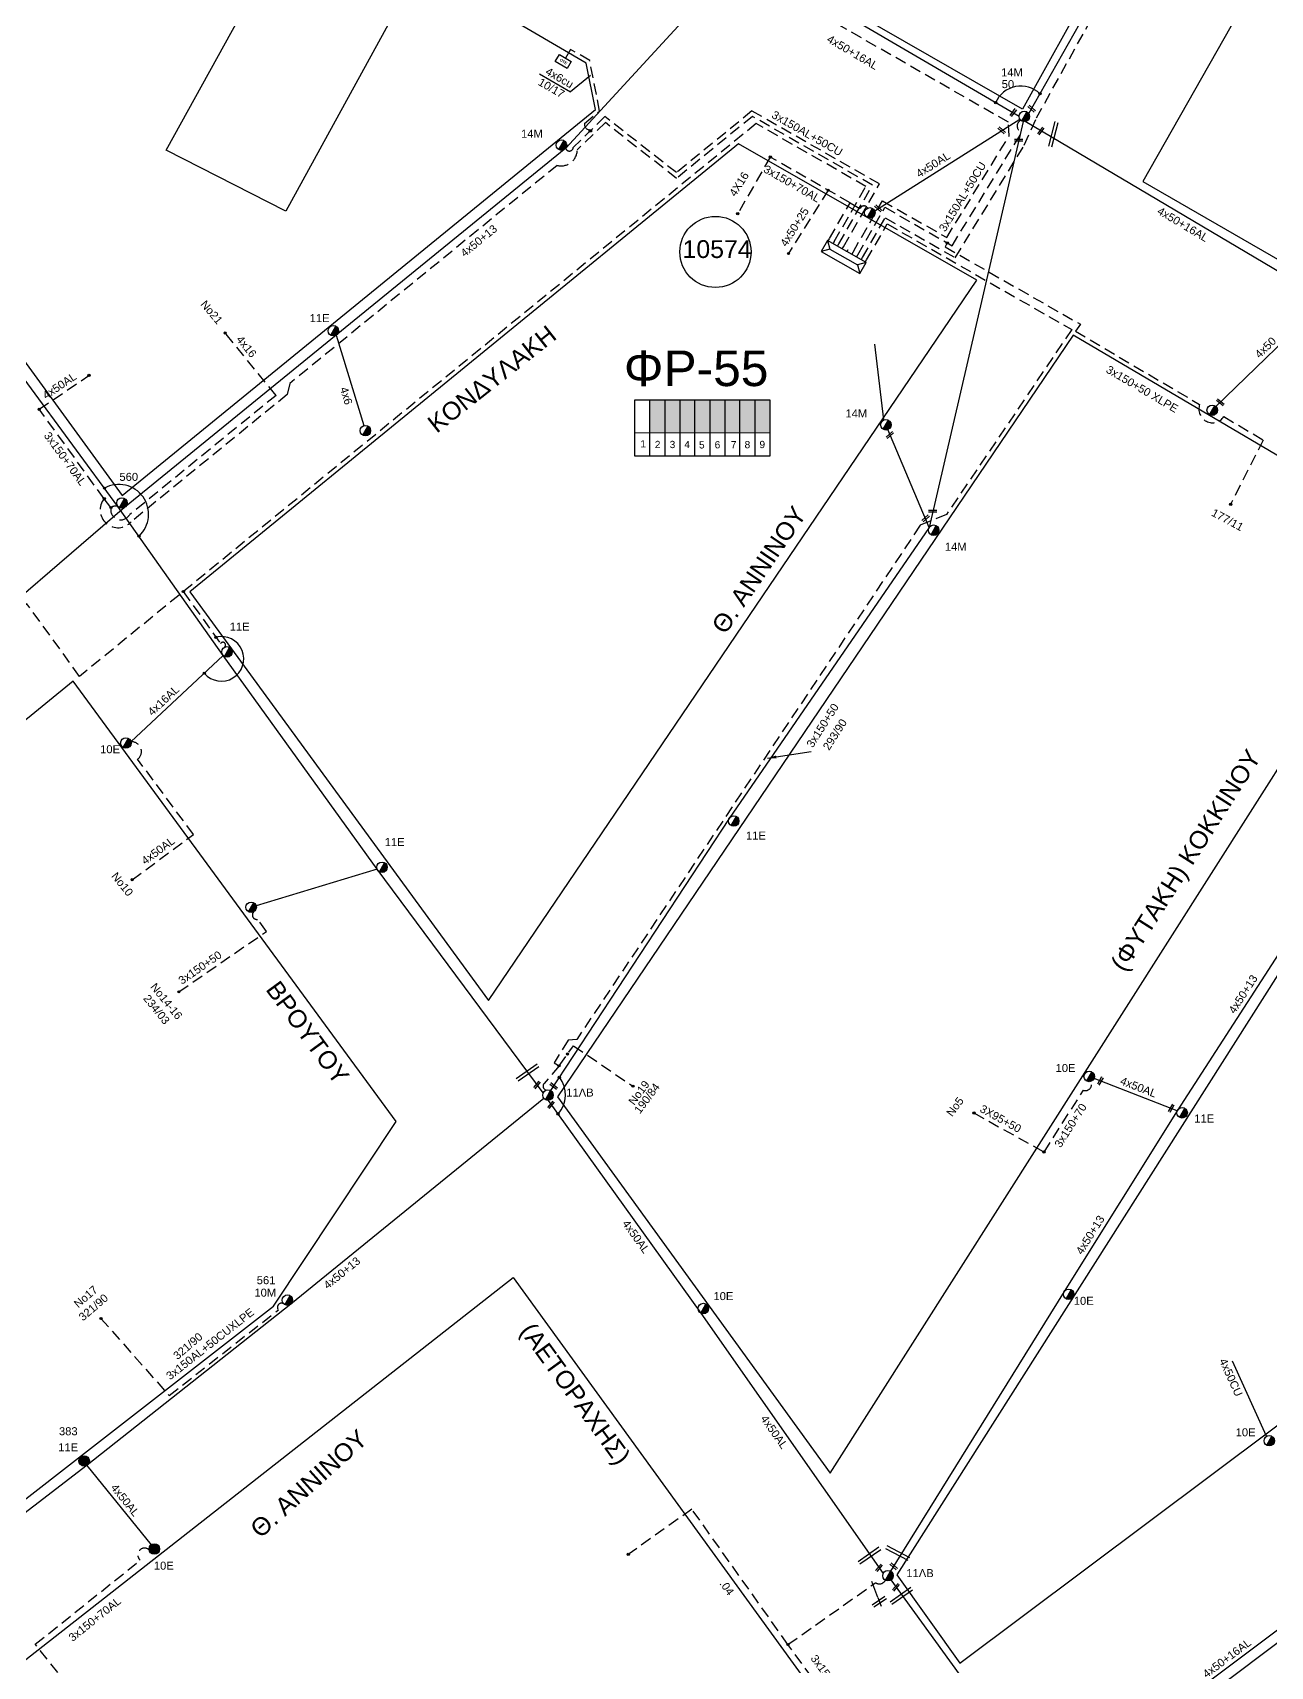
# Model space of a CAD drawing. Header units: millimetres. Extents: x 2910 to 3994, y 712 to 1224.
# Drawn here: x 3715.6 to 3854.8, y 859.8 to 1043.5 of the extents above; entities that cross this region are included whole.
import ezdxf
from ezdxf.enums import TextEntityAlignment as Align

# ---------------------------------------------------------------- set-up
doc = ezdxf.new("R2010")
doc.units = ezdxf.units.MM
doc.linetypes.add('DASHED', pattern=[19.05, 12.7, -6.35])
for name, color, linetype in [('.04', 7, 'Continuous'), ('3x150+50', 7, 'Continuous'), ('3x150+50 XLPE', 7, 'Continuous'), ('3x150+70', 7, 'Continuous'), ('3x150+70AL', 7, 'Continuous'), ('3x150AL+50CU', 7, 'Continuous'), ('3x150AL+50CUXLPE', 7, 'Continuous'), ('3x70+54.6+25 AL', 7, 'Continuous'), ('3X95+50', 7, 'Continuous'), ('4x16', 7, 'Continuous'), ('4x16AL', 7, 'Continuous'), ('4x16CU', 7, 'Continuous'), ('4x50', 7, 'Continuous'), ('4x50+13', 7, 'Continuous'), ('4x50+16AL', 7, 'Continuous'), ('4x50+25', 7, 'Continuous'), ('4x50AL', 7, 'Continuous'), ('4x50CU', 7, 'Continuous'), ('4x6', 7, 'Continuous'), ('Pillar OTE', 7, 'Continuous'), ('text διευθύνσεων', 7, 'Continuous'), ('TEXT ΚΑΛΩΔΙΩΝ', 7, 'Continuous'), ('Επιγραφές - Σχήματα', 7, 'Continuous'), ('Καλώδια ΧΤ   3x150AL+50CU', 7, 'Continuous'), ('Μηχανική τομή', 7, 'Continuous'), ('Στύλος Ξύλινος', 7, 'Continuous'), ('Στύλος Ξύλινος @ 1', 7, 'Continuous'), ('Στύλος ΦΜ', 7, 'Continuous'), ('Στύλος ΦΜ @ 1', 7, 'Continuous'), ('Συνδέσεις', 7, 'Continuous'), ('Τομή', 7, 'Continuous'), ('ΥΠΟΒΑΘΡΟ ΔΕΗ', 7, 'Continuous'), ('Υποσταθμός πόλεως', 7, 'Continuous'), ('Υπόβαθρο ΔΕΗ', 7, 'Continuous'), ('Υπόγεια καλώδια Παροχών ΧΤ   4x6', 7, 'Continuous')]:
    doc.layers.add(name, color=color, linetype=linetype)
doc.styles.get("Standard").update_dxf_attribs({"font": 'arial.ttf'})
doc.linetypes.add('SYN_LINE', pattern='A,0.5,-0.0001,["/\\/\\/\\/",Standard,S=0.1,R=0,X=0,Y=-0.05],-0.25', length=0.7501)
doc.dimstyles.new('ISO-25', dxfattribs={"dimtxt": 2.5, "dimasz": 2.5, "dimexe": 1.25, "dimexo": 0.625, "dimtad": 1, "dimtxsty": 'Standard', "dimcen": 2.5, "dimadec": 0, "dimazin": 0, "dimtfac": 1, "dimtmove": 0, "dimatfit": 3, "dimfxl": 1, "dimarcsym": 0})

# ---------------------------------------------------------------- blocks, each defined once
blk = doc.blocks.new('ΥΠΟΣΤΑΘΜΟΣ ΠΟΛΕΩΣ 9 ΑΝΑΧΩΡΗΣΕΩΝ')
at = {"layer": 'Υποσταθμός πόλεως', "ltscale": 40}
for p, q in [((-9.63, -2.82), (-9.63, -4)), ((-7.12, -2.82), (-7.12, -4)), ((-4.84, -2.82), (-4.84, -4)), ((-2.36, -2.82), (-2.36, -4)), ((0.09, -2.82), (0.09, -4)), ((2.55, -2.82), (2.55, -4)), ((5.02, -2.82), (5.02, -4)), ((7.48, -2.82), (7.48, -4)), ((9.61, -2.82), (9.61, -4))]:
    blk.add_line(p, q, dxfattribs=at)
blk.add_lwpolyline([(-10.02, 2.82), (10.02, 2.82), (10.02, -2.82), (-10.02, -2.82)], close=True, dxfattribs=at)
for points in [[(-7.21, 0), (-10.02, 2.82)], [(-10.02, -2.82), (-7.21, 0)], [(-7.21, 0), (7.21, 0)], [(7.21, 0), (10.02, 2.82)], [(10.02, -2.82), (7.21, 0)]]:
    blk.add_lwpolyline(points, dxfattribs=at)
at = {"layer": 'Υποσταθμός πόλεως', "linetype": 'SYN_LINE', "ltscale": 40, "flags": 1}
for tag, p in [('ΜΕΤΑΣΧΗΜΑΤΙΣΜΟΣ', (10.79, 1.71)), ('ΙΣΧΥΣ', (10.77, -1.08)), ('ΑΡΙΘΜΟΣ', (10.89, -3.8))]:
    blk.add_attdef(tag, p, '', height=1.8, dxfattribs=at)
blk = doc.blocks.new('ΥΠΑΡΧΩΝ ΤΣΙΜΕΝΤΕΝΙΟΣ ΣΤΥΛΟΣ')
at = {"layer": 'Στύλος ΦΜ'}
blk.add_hatch(color=7, dxfattribs=at).paths.add_polyline_path([(-1.29, -2.28, 0.574793), (2.62, 0, 0.268822), (1.3, 2.27)])
at = {"layer": 'Στύλος ΦΜ', "color": 7}
blk.add_line((-1.29, -2.28), (1.3, 2.27), dxfattribs=at)
blk.add_circle((0, 0), 2.62, dxfattribs=at)
at = {"layer": 'Στύλος ΦΜ', "flags": 4}
for tag, p in [('ΑΡΙΘΜΟΣ', (-4.68, 8.05)), ('ΤΥΠΟΣ', (-4.91, 3.03))]:
    blk.add_attdef(tag, p, '', height=4, dxfattribs=at)
blk = doc.blocks.new('ΥΠΑΡΧΩΝ ΞΥΛΙΝΟΣ ΣΤΥΛΟΣ')
at = {"layer": 'Στύλος Ξύλινος'}
h = blk.add_hatch(color=7, dxfattribs=at)
h.paths.add_polyline_path([(-2.62, 0, 0.270008), (-1.29, -2.28), (1.3, 2.27, 0.576266)])
h.paths.add_polyline_path([(-1.29, -2.28, 0.574793), (2.62, 0, 0.268822), (1.3, 2.27)])
at = {"layer": 'Στύλος Ξύλινος', "color": 7}
blk.add_line((-1.29, -2.28), (1.3, 2.27), dxfattribs=at)
blk.add_circle((0, 0), 2.62, dxfattribs=at)
at = {"layer": 'Στύλος Ξύλινος', "flags": 4}
for tag, p in [('ΑΡΙΘΜΟΣ', (-4.91, 8.6)), ('ΤΥΠΟΣ', (-4.85, 3.39))]:
    blk.add_attdef(tag, p, '', height=4, dxfattribs=at)
blk = doc.blocks.new('ΜΗΧΑΝΙΚΗ ΤΟΜΗ')
at = {"layer": 'Μηχανική τομή', "ltscale": 40}
for p, q in [((-1.9, 0.8), (5.7, 0.8)), ((-1.9, -0.8), (5.7, -0.8))]:
    blk.add_line(p, q, dxfattribs=at)
blk = doc.blocks.new('ΤΟΜΗ')
at = {"layer": 'Τομή', "ltscale": 40}
for p, q in [((-5.7, 0), (17.1, 0)), ((-5.7, -2.8), (17.1, -2.8))]:
    blk.add_line(p, q, dxfattribs=at)
blk = doc.blocks.new('_ΣΥΝΔΕΣΗ')
at = {"layer": 'Συνδέσεις', "linetype": 'SYN_LINE', "ltscale": 40}
blk.add_hatch(color=256, dxfattribs=at).paths.add_polyline_path([(0.5, -0.01, 1), (-0.5, -0.01, 1)])
at = {"layer": 'Συνδέσεις'}
blk.add_circle((0, -0.01), 0.5, dxfattribs=at)
blk = doc.blocks.new('τομή_')
at = {"layer": 'Επιγραφές - Σχήματα'}
for p, q in [((-1.29, -0.22), (0.13, 0.75)), ((-1.08, -0.46), (0.34, 0.51)), ((-0.66, 0.62), (-0.29, -0.37))]:
    blk.add_line(p, q, dxfattribs=at)
blk = doc.blocks.new('PILLAR ΟΤΕ')
at = {"layer": 'Pillar OTE', "ltscale": 40}
blk.add_lwpolyline([(-3.31, 2.02), (3.39, 2.02), (3.39, -1.99), (-3.31, -1.99)], close=True, dxfattribs=at)
at = {"layer": 'Pillar OTE', "insert": (-1.81, 0.71), "char_height": 1.3575, "width": 109.961, "attachment_point": 1}
blk.add_mtext('{\\fArial|b1|i0|c161|p34;OTE}', dxfattribs=at)
blk = doc.blocks.new('TSONTA XT1')
at = {"ltscale": 40}
h = blk.add_hatch(color=256, dxfattribs=at)
h.dxf.hatch_style = 1
h.paths.add_polyline_path([(596, 2487.7), (597.1, 2488.8), (596, 2489.9), (594.9, 2488.8)])
blk.add_lwpolyline([(594.9, 2488.8), (596, 2489.9), (597.1, 2488.8), (596, 2487.7)], close=True, dxfattribs=at)

msp = doc.modelspace()

# ---------------------------------------------------------------- hatches: boundary and pattern name
at = {"layer": 'Καλώδια ΧΤ   3x150AL+50CU', "lineweight": -3, "ltscale": 0.2}
h = msp.add_hatch(color=27, dxfattribs=at)
h.dxf.hatch_style = 1
h.paths.add_polyline_path([(3786.7, 1002.22), (3784.98, 1002.22), (3784.98, 998.54), (3786.7, 998.53)])
h = msp.add_hatch(color=2, dxfattribs=at)
h.dxf.hatch_style = 1
h.paths.add_polyline_path([(3786.7, 998.53), (3788.42, 998.53), (3788.42, 1002.22), (3786.7, 1002.22)])
h = msp.add_hatch(color=151, dxfattribs=at)
h.dxf.hatch_style = 1
h.paths.add_polyline_path([(3790.06, 1002.22), (3788.42, 1002.22), (3788.42, 998.53), (3790.06, 998.53)])
h = msp.add_hatch(color=85, dxfattribs=at)
h.dxf.hatch_style = 1
h.paths.add_polyline_path([(3790.06, 998.53), (3791.76, 998.53), (3791.76, 1002.22), (3790.06, 1002.22)])
h = msp.add_hatch(color=1, dxfattribs=at)
h.dxf.hatch_style = 1
h.paths.add_polyline_path([(3791.76, 998.53), (3793.46, 998.53), (3793.46, 1002.22), (3791.76, 1002.22)])
h = msp.add_hatch(color=173, dxfattribs=at)
h.dxf.hatch_style = 1
h.paths.add_polyline_path([(3793.43, 998.53), (3795.12, 998.53), (3795.12, 1002.22), (3793.43, 1002.22)])
h = msp.add_hatch(color=62, dxfattribs=at)
h.dxf.hatch_style = 1
h.paths.add_polyline_path([(3795.09, 998.53), (3796.79, 998.53), (3796.79, 1002.22), (3795.09, 1002.22)])
h = msp.add_hatch(color=30, dxfattribs=at)
h.dxf.hatch_style = 1
h.paths.add_polyline_path([(3796.79, 998.53), (3798.49, 998.53), (3798.49, 1002.22), (3796.79, 1002.22)])

# ---------------------------------------------------------------- linework, layer by layer
at = {"layer": '.04', "color": 6, "linetype": 'DASHED', "lineweight": -3, "ltscale": 0.1}
msp.add_lwpolyline([(3800.53, 862.2), (3789.73, 877.43), (3782.57, 872.35)], dxfattribs=at)
at = {"layer": '3x150+50', "color": 1, "linetype": 'DASHED', "lineweight": -3, "ltscale": 0.1}
msp.add_lwpolyline([(3732.03, 935.63), (3741.88, 942.42), (3740.93, 943.79, -0.785869), (3740.46, 944.63, 4.58979)], format="xyb", dxfattribs=at)
at = {"layer": '3x150+50 XLPE', "color": 27, "linetype": 'DASHED', "lineweight": -3, "ltscale": 0.1}
msp.add_lwpolyline([(3818.44, 1019.87), (3818.19, 1019.43), (3833.41, 1010.72), (3832.86, 1009.94), (3846.82, 1001.7, 0.886374), (3849.55, 1000.34), (3853.98, 997.7), (3850.32, 990.51)], format="xyb", dxfattribs=at)
at = {"layer": '3x150+70', "color": 1, "linetype": 'DASHED', "lineweight": -3, "ltscale": 0.1}
msp.add_lwpolyline([(3829.32, 917.61), (3833.75, 924.55, 0.658012), (3834.6, 925.55, -0.383677)], format="xyb", dxfattribs=at)
at = {"layer": '3x150+70AL', "color": 62, "linetype": 'DASHED', "lineweight": -3, "ltscale": 0.1}
msp.add_lwpolyline([(3805.2, 1020.36), (3807.51, 1024.4), (3798.53, 1029.54)], dxfattribs=at)
msp.add_lwpolyline([(3807.51, 1024.4), (3808.64, 1023.74, -0.647958), (3809.48, 1023.79, -7.367577)], format="xyb", dxfattribs=at)
at = {"layer": '3x150+70AL', "color": 1, "linetype": 'DASHED', "lineweight": -3, "ltscale": 0.1}
for points in [[(3742.96, 1002.73), (3726.49, 989.29, -0.863461), (3724.4, 990.11), (3723.64, 991.1), (3716.32, 1001.17)], [(3724.4, 990.11, -0.220237), (3725.18, 990.24, 0.135646)]]:
    msp.add_lwpolyline(points, format="xyb", dxfattribs=at)
at = {"layer": '3x150+70AL', "color": 30, "linetype": 'DASHED', "lineweight": -3, "ltscale": 0.1}
msp.add_lwpolyline([(3722, 854.6), (3715.89, 862.23), (3727.7, 871.7, -1.069612), (3728.7, 872.83, 89.927066)], format="xyb", dxfattribs=at)
at = {"layer": '3x150+70AL', "color": 6, "linetype": 'DASHED', "lineweight": -3, "ltscale": 0.1}
msp.add_lwpolyline([(3800.53, 862.2), (3810.37, 869.16, 0.449373), (3811.48, 869.44, -26.987401)], format="xyb", dxfattribs=at)
msp.add_lwpolyline([(3777.93, 827.67), (3808.83, 850.85), (3800.53, 862.2)], dxfattribs=at)
at = {"layer": '3x150AL+50CU', "color": 2, "linetype": 'DASHED', "lineweight": -3, "ltscale": 0.1}
msp.add_lwpolyline([(3808.91, 1018.23), (3811.47, 1022.71), (3819.33, 1018.21), (3827.1, 1030.86), (3828.47, 1033.94), (3846.82, 1066.98, 0.600495), (3848.23, 1069.4)], format="xyb", dxfattribs=at)
at = {"layer": '3x150AL+50CU', "color": 151, "linetype": 'DASHED', "lineweight": -3, "ltscale": 0.1}
for points in [[(3807.84, 1018.84), (3811.15, 1024.62), (3818.38, 1020.48), (3825.4, 1031.91), (3825.31, 1033.45), (3795.83, 1050.37, 1.578517), (3792.76, 1052.62)], [(3732.53, 980.65), (3736.72, 974.81, -1.235574), (3737.15, 974.38, -10.699548)]]:
    msp.add_lwpolyline(points, format="xyb", dxfattribs=at)
at = {"layer": '3x150AL+50CU', "color": 173, "linetype": 'DASHED', "lineweight": -3, "ltscale": 0.1}
msp.add_lwpolyline([(3806.78, 1019.45), (3810.82, 1026.51), (3796.48, 1034.72), (3787.99, 1027.78), (3779.95, 1034.08), (3776.38, 1030.61, -0.828608), (3775.53, 1030.52, -3.518661)], format="xyb", dxfattribs=at)
at = {"layer": '3x150AL+50CU', "color": 85, "linetype": 'DASHED', "lineweight": -3, "ltscale": 0.1}
msp.add_lwpolyline([(3805.74, 1020.04), (3809.29, 1026.23), (3796.95, 1033.3), (3720.87, 971.12), (3714.95, 979.28), (3690.19, 959.22, -0.109144), (3690.13, 958.37, -0.109144)], format="xyb", dxfattribs=at)
at = {"layer": '3x150AL+50CU', "color": 1, "linetype": 'DASHED', "lineweight": -3, "ltscale": 0.1}
msp.add_lwpolyline([(3806.24, 1019.76), (3810.03, 1026.38), (3796.53, 1034.11), (3788, 1027.14), (3779.99, 1033.41), (3776.84, 1030.36, -0.48808), (3774.57, 1028.6), (3744.51, 1004.07), (3744.21, 1002.82), (3726.66, 988.5, -0.980353), (3723.64, 991.1)], format="xyb", dxfattribs=at)
at = {"layer": '3x150AL+50CU', "color": 27, "linetype": 'DASHED', "lineweight": -3, "ltscale": 0.1}
msp.add_lwpolyline([(3808.38, 1018.54), (3811.43, 1023.88), (3818.98, 1019.56), (3826.82, 1032.31, -0.675558), (3826.71, 1033.68)], format="xyb", dxfattribs=at)
at = {"layer": '3x150AL+50CU', "color": 30, "linetype": 'DASHED', "lineweight": -3, "ltscale": 0.1}
msp.add_lwpolyline([(3809.37, 1017.97), (3811.69, 1022.01), (3832.43, 1010.13), (3818.34, 989.32), (3815.4, 988.11), (3776.78, 930.27), (3775.8, 930.18), (3774.23, 927.66), (3774.79, 927.31), (3773.1, 925.32, 0.561547), (3773.35, 924.57, -1.819507)], format="xyb", dxfattribs=at)
msp.add_lwpolyline([(3774.79, 927.31), (3776.41, 929.56), (3783.08, 925.02)], dxfattribs=at)
at = {"layer": '3x150AL+50CUXLPE', "color": 30, "linetype": 'DASHED', "lineweight": -3, "ltscale": 0.1}
msp.add_lwpolyline([(3723.27, 898.88), (3730.94, 890.21), (3743.22, 899.86, -0.875682), (3743.84, 900.52, 0.604004)], format="xyb", dxfattribs=at)
at = {"layer": '3x70+54.6+25 AL', "color": 27, "linetype": 'SYN_LINE', "lineweight": -3, "ltscale": 10}
msp.add_lwpolyline([(3816.4, 987.87), (3811.77, 998.87)], dxfattribs=at)
at = {"layer": '3X95+50', "color": 1, "linetype": 'DASHED', "lineweight": -3, "ltscale": 0.1}
msp.add_lwpolyline([(3821.44, 922), (3829.32, 917.61)], dxfattribs=at)
at = {"layer": '4x16', "color": 62, "linetype": 'DASHED', "lineweight": -3, "ltscale": 0.1}
msp.add_lwpolyline([(3798.53, 1029.54), (3794.88, 1023.16)], dxfattribs=at)
at = {"layer": '4x16', "color": 1, "linetype": 'DASHED', "lineweight": -3, "ltscale": 0.1}
msp.add_lwpolyline([(3742.96, 1002.73), (3737.24, 1009.74)], dxfattribs=at)
at = {"layer": '4x16AL', "color": 151, "linetype": 'Continuous', "lineweight": -3, "ltscale": 0.1}
msp.add_lwpolyline([(3726.65, 963.75), (3737.02, 973.47)], dxfattribs=at)
at = {"layer": '4x16CU', "color": 27, "linetype": 'SYN_LINE', "lineweight": -3, "ltscale": 10}
msp.add_lwpolyline([(3811.31, 999.96), (3810.29, 1008.49)], dxfattribs=at)
at = {"layer": '4x50', "color": 5, "linetype": 'Continuous', "lineweight": -3, "ltscale": 0.1}
msp.add_lwpolyline([(3861.04, 1013.48), (3848.65, 1001.46)], dxfattribs=at)
at = {"layer": '4x50+13', "color": 62, "linetype": 'Continuous', "lineweight": -3, "ltscale": 0.1}
msp.add_lwpolyline([(3827.61, 1034.43), (3842.25, 1060.36)], dxfattribs=at)
at = {"layer": '4x50+13', "color": 173, "linetype": 'Continuous', "lineweight": -3, "ltscale": 0.1}
msp.add_lwpolyline([(3795.12, 1051.82), (3775.53, 1030.52), (3749.71, 1009.49), (3725.91, 990.11), (3706.67, 973.54), (3688.72, 958.95), (3668.3, 942.1), (3646.6, 924.78)], dxfattribs=at)
at = {"layer": '4x50+13', "color": 1, "linetype": 'Continuous', "lineweight": -3, "ltscale": 0.1}
for points in [[(3773.01, 924.27), (3754.33, 949.42), (3737.02, 973.47), (3725.18, 990.24), (3709.96, 1010.94), (3687.34, 1043.17)], [(3891.72, 995.79), (3870.14, 962.72), (3858.46, 944.18), (3844.3, 922.25), (3831.58, 901.91), (3812.06, 870.46)]]:
    msp.add_lwpolyline(points, dxfattribs=at)
at = {"layer": '4x50+13', "color": 27, "linetype": 'Continuous', "lineweight": -3, "ltscale": 0.1}
msp.add_lwpolyline([(3826.98, 1033.54), (3816.4, 987.87), (3793.92, 955.13), (3773.83, 924.52)], dxfattribs=at)
at = {"layer": '4x50+13', "color": 1, "linetype": 'SYN_LINE', "lineweight": -3, "ltscale": 10}
msp.add_lwpolyline([(3754.33, 949.42), (3740.73, 945.31)], dxfattribs=at)
at = {"layer": '4x50+13', "color": 30, "linetype": 'Continuous', "lineweight": -3, "ltscale": 0.1}
msp.add_lwpolyline([(3773.08, 923.64), (3744.62, 900.5), (3721.72, 882.38), (3692.68, 860.08)], dxfattribs=at)
at = {"layer": '4x50+16AL', "color": 62, "linetype": 'Continuous', "lineweight": -3, "ltscale": 0.1}
msp.add_lwpolyline([(3826.52, 1034.1), (3795.92, 1052.03)], dxfattribs=at)
at = {"layer": '4x50+16AL', "color": 5, "linetype": 'Continuous', "lineweight": -3, "ltscale": 0.1}
msp.add_lwpolyline([(3891.68, 996.01), (3861.04, 1013.48), (3827.19, 1033.53)], dxfattribs=at)
at = {"layer": '4x50+16AL', "color": 6, "linetype": 'Continuous', "lineweight": -3, "ltscale": 0.1}
msp.add_lwpolyline([(3873.28, 877.09), (3830.53, 845.05)], dxfattribs=at)
at = {"layer": '4x50+16AL', "color": 30, "linetype": 'Continuous', "lineweight": -3, "ltscale": 0.1}
msp.add_lwpolyline([(3829.88, 845), (3812.12, 869.47)], dxfattribs=at)
at = {"layer": '4x50+25', "color": 62, "linetype": 'DASHED', "lineweight": -3, "ltscale": 0.1}
msp.add_lwpolyline([(3805.05, 1025.81), (3800.59, 1018.68)], dxfattribs=at)
at = {"layer": '4x50AL', "color": 62, "linetype": 'Continuous', "lineweight": -3, "ltscale": 0.1}
msp.add_lwpolyline([(3810.28, 1023.47), (3826.61, 1033.8)], dxfattribs=at)
at = {"layer": '4x50AL', "color": 1, "linetype": 'DASHED', "lineweight": -3, "ltscale": 0.1}
msp.add_lwpolyline([(3716.32, 1001.17), (3721.92, 1004.97)], dxfattribs=at)
at = {"layer": '4x50AL', "color": 151, "linetype": 'DASHED', "lineweight": -3, "ltscale": 0.1}
msp.add_lwpolyline([(3726.78, 948.23), (3733.67, 953.33), (3727.4, 961.79, 0.741898), (3726.65, 963.75, -34.299748)], format="xyb", dxfattribs=at)
at = {"layer": '4x50AL', "color": 1, "linetype": 'Continuous', "lineweight": -3, "ltscale": 0.1}
msp.add_lwpolyline([(3844.3, 922.25), (3834.95, 925.89)], dxfattribs=at)
at = {"layer": '4x50AL', "color": 27, "linetype": 'Continuous', "lineweight": -3, "ltscale": 0.1}
msp.add_lwpolyline([(3773.56, 923.42), (3790.72, 899.49), (3811.24, 870.2)], dxfattribs=at)
at = {"layer": '4x50AL', "color": 30, "linetype": 'Continuous', "lineweight": -3, "ltscale": 0.1}
msp.add_lwpolyline([(3721.7, 882.36), (3728.91, 873.41)], dxfattribs=at)
at = {"layer": '4x50CU', "color": 30, "linetype": 'SYN_LINE', "lineweight": -3, "ltscale": 10}
msp.add_lwpolyline([(3854.35, 885.64), (3850.5, 894.1)], dxfattribs=at)
at = {"layer": '4x6', "color": 173, "linetype": 'SYN_LINE', "lineweight": -3, "ltscale": 10}
msp.add_lwpolyline([(3749.71, 1009.49), (3752.84, 999.32)], dxfattribs=at)
at = {"layer": 'Pillar OTE', "lineweight": -3, "ltscale": 40}
for points in [[(3783.31, 995.9), (3783.31, 1002.22), (3798.48, 1002.22), (3798.48, 995.88), (3783.31, 995.9)], [(3784.98, 995.9), (3784.98, 1002.22)], [(3786.7, 995.89), (3786.7, 1002.22)], [(3788.42, 995.89), (3788.42, 1002.22)], [(3790.06, 995.89), (3790.06, 1002.22)], [(3791.76, 995.89), (3791.76, 1002.22)], [(3793.46, 995.89), (3793.46, 1002.22)], [(3795.12, 995.89), (3795.12, 1002.22)], [(3796.82, 995.88), (3796.82, 1002.22)], [(3783.31, 998.54), (3798.48, 998.52)]]:
    msp.add_lwpolyline(points, dxfattribs=at)
at = {"layer": 'ΥΠΟΒΑΘΡΟ ΔΕΗ', "color": 7, "lineweight": -3, "ltscale": 0.1}
for centre, radius, start, end in [((3826.72, 1034.43), 3.09, 46.1666, 156.8077), ((3725.29, 989.36), 3.34, 312.4541, 118.8281), ((3736.82, 973.08), 2.51, 219.8868, 103.836), ((3772.33, 924.04), 3.18, 317.3176, 38.5256)]:
    msp.add_arc(centre, radius, start, end, dxfattribs=at)
at = {"layer": 'Υπόβαθρο ΔΕΗ', "linetype": 'Continuous', "lineweight": -3}
for points in [[(3850.17, 1076.81), (3826.91, 1034.94), (3768.72, 1068.35), (3791.11, 1108.76)], [(3778.87, 1034.88), (3777.84, 1040.1), (3759.16, 1051.05), (3744.06, 1023.43), (3730.62, 1030.3), (3746.12, 1058.45), (3716.56, 1075.56), (3687.82, 1043.43), (3725.66, 991.48)], [(3821.75, 1015.67), (3794.95, 1031.02), (3733.27, 980.61), (3766.84, 934.64)], [(3805.29, 881.49), (3871.9, 986.32), (3832.61, 1009.51), (3774.6, 923.82)], [(3739.39, 799.69), (3700.9, 849.63), (3769.63, 903.49), (3807.76, 850.92)]]:
    msp.add_lwpolyline(points, close=True, dxfattribs=at)
for points in [[(3909.47, 1044.22), (3864.47, 1069.14), (3840.43, 1026.78), (3882.5, 1002.54), (3909.47, 1044.22)], [(3772.58, 1038.91), (3776.09, 1036.86)], [(3915.14, 961.26), (3882.67, 980.19), (3812.78, 870.06), (3819.87, 860.1), (3904.71, 923.65), (3915.14, 938.95)], [(3691.52, 947.19), (3658.66, 920.36), (3656.97, 907.75), (3692.19, 861.02), (3742.67, 900.27), (3756.46, 921.05), (3720.15, 970.58), (3697.37, 951.97)], [(3915.14, 907.13), (3831.53, 844.34), (3860.35, 802.27), (3915.14, 842.34)], [(3810.62, 867.51), (3809.96, 869.3)]]:
    msp.add_lwpolyline(points, dxfattribs=at)
at = {"layer": 'Υπόβαθρο ΔΕΗ', "lineweight": -3, "ltscale": 0.1}
msp.add_circle((3792.37, 1018.86), 4, dxfattribs=at)
at = {"layer": 'Υπόγεια καλώδια Παροχών ΧΤ   4x6', "color": 173, "linetype": 'DASHED', "ltscale": 0.1}
msp.add_lwpolyline([(3778.17, 1032.6, -0.408508), (3777.65, 1033.32), (3779.35, 1034.71), (3778.24, 1040.38), (3776.08, 1041.64), (3775.51, 1040.67)], format="xyb", dxfattribs=at)

# ---------------------------------------------------------------- block references
at = {"layer": 'Pillar OTE', "xscale": 0.2292846961486248, "yscale": 0.2292846961486248, "zscale": 0.2292846961486248, "rotation": 329.6252677071088}
msp.add_blockref('PILLAR ΟΤΕ', (3775.25, 1040.29), dxfattribs=at)
at = {"layer": 'Επιγραφές - Σχήματα'}
msp.add_blockref('τομή_', (3811.28, 866.89), dxfattribs=at)
at = {"layer": 'Μηχανική τομή', "lineweight": -3, "zscale": 0.2499999999999677}
for p, xscale, yscale, rotation in [((3825.99, 1034.73), 0.1249999999999999, 0.1249999999999999, 232.2609689915907), ((3827.76, 1035.14), 0.1249999999999999, 0.1249999999999999, 317.7198140050951), ((3824.38, 1032.71), 0.125, 0.125, 317.7198140050951), ((3829.09, 1032.66), 0.1249999999999999, 0.1249999999999999, 232.2609689915907), ((3826.24, 1031.46), 0.1249999999999999, 0.1249999999999999, 358.9641171279929), ((3810.5, 1023.92), 0.1249999999999999, 0.1249999999999999, 317.7198140050951), ((3848.96, 1002.11), 0.1249999999999999, 0.1249999999999999, 322.3611204847837), ((3811.81, 998.11), 0.1249999999999999, 0.1249999999999999, 41.70530991329461), ((3815.83, 988.73), 0.1249999999999999, 0.1249999999999999, 41.70530991329461), ((3816.57, 989.72), 0.1249999999999999, 0.1249999999999999, 358.9641171279929), ((3772.17, 924.98), 0.1249999999999999, 0.1249999999999999, 48.86920391291963), ((3774, 925.19), 0.1249999999999999, 0.1249999999999999, 322.4558417461906), ((3835.77, 925.81), 0.1249999999999999, 0.1249999999999999, 239.9711862331511), ((3773.74, 922.74), 0.1249999999999999, 0.1249999999999999, 48.86920391291963), ((3843.72, 922.74), 0.1249999999999999, 0.1249999999999999, 239.9711862331511), ((3810.62, 870.65), 0.1249999999999999, 0.1249999999999999, 48.86920391291963), ((3812.24, 871.16), 0.1249999999999999, 0.1249999999999999, 317.7198140050951), ((3812.53, 868.47), 0.1249999999999999, 0.1249999999999999, 48.86920391291963)]:
    msp.add_blockref('ΜΗΧΑΝΙΚΗ ΤΟΜΗ', p, dxfattribs=dict(at, xscale=xscale, yscale=yscale, rotation=rotation))
at = {"layer": 'Στύλος Ξύλινος @ 1', "lineweight": -3, "ltscale": 40}
ref = msp.add_blockref('ΥΠΑΡΧΩΝ ΞΥΛΙΝΟΣ ΣΤΥΛΟΣ', (3721.38, 882.86), dxfattribs=dict(at, xscale=0.2250000000000227, yscale=0.2250000000000227, zscale=0.2250000000000227))
ref.add_attrib('ΤΥΠΟΣ', '11Ε', (3718.46, 883.94), dxfattribs={"layer": 'Στύλος Ξύλινος', "height": 0.9, "flags": 4})
ref.add_attrib('ΑΡΙΘΜΟΣ', '383', (3718.55, 885.75), dxfattribs={"layer": 'Στύλος Ξύλινος', "height": 0.9, "flags": 4})
ref = msp.add_blockref('ΥΠΑΡΧΩΝ ΞΥΛΙΝΟΣ ΣΤΥΛΟΣ', (3729.27, 872.95), dxfattribs=dict(at, xscale=0.2250000000000227, yscale=0.2250000000000227, zscale=0.2250000000000227))
ref.add_attrib('ΑΡΙΘΜΟΣ', '10Ε', (3729.22, 870.63), dxfattribs={"layer": 'Στύλος Ξύλινος', "height": 0.9, "flags": 4})
at = {"layer": 'Στύλος ΦΜ @ 1', "lineweight": -3, "ltscale": 40}
ref = msp.add_blockref('ΥΠΑΡΧΩΝ ΤΣΙΜΕΝΤΕΝΙΟΣ ΣΤΥΛΟΣ', (3827.11, 1034.11), dxfattribs=dict(at, xscale=0.225, yscale=0.225, zscale=0.225))
ref.add_attrib('ΤΥΠΟΣ', '14Μ', dxfattribs={"layer": 'Στύλος ΦΜ', "height": 0.9, "flags": 4}).set_placement((3824.49, 1038.34), align=Align.BOTTOM_LEFT)
ref.add_attrib('ΑΡΙΘΜΟΣ', '50', (3824.56, 1037.29), dxfattribs={"layer": 'Στύλος ΦΜ', "height": 0.9, "flags": 4})
ref = msp.add_blockref('ΥΠΑΡΧΩΝ ΤΣΙΜΕΝΤΕΝΙΟΣ ΣΤΥΛΟΣ', (3775.06, 1030.88), dxfattribs=dict(at, xscale=0.225, yscale=0.225, zscale=0.225))
ref.add_attrib('ΤΥΠΟΣ', '14Μ', dxfattribs={"layer": 'Στύλος ΦΜ', "height": 0.9, "flags": 4}).set_placement((3770.51, 1031.44), align=Align.BOTTOM_LEFT)
at = {"layer": 'Στύλος ΦΜ @ 1', "lineweight": -3, "ltscale": 40, "xscale": 0.225, "yscale": 0.225, "zscale": 0.225}
for p in [(3809.73, 1023.26), (3848.23, 1001.05), (3753.01, 998.76), (3740.16, 945.14)]:
    msp.add_blockref('ΥΠΑΡΧΩΝ ΤΣΙΜΕΝΤΕΝΙΟΣ ΣΤΥΛΟΣ', p, dxfattribs=at)
at = {"layer": 'Στύλος ΦΜ @ 1', "lineweight": -3, "ltscale": 40}
ref = msp.add_blockref('ΥΠΑΡΧΩΝ ΤΣΙΜΕΝΤΕΝΙΟΣ ΣΤΥΛΟΣ', (3749.4, 1010), dxfattribs=dict(at, xscale=0.225, yscale=0.225, zscale=0.225))
ref.add_attrib('ΤΥΠΟΣ', '11E', dxfattribs={"layer": 'Στύλος ΦΜ', "height": 0.9, "flags": 4}).set_placement((3746.74, 1010.7), align=Align.BOTTOM_LEFT)
ref = msp.add_blockref('ΥΠΑΡΧΩΝ ΤΣΙΜΕΝΤΕΝΙΟΣ ΣΤΥΛΟΣ', (3811.54, 999.42), dxfattribs=dict(at, xscale=0.225, yscale=0.225, zscale=0.225))
ref.add_attrib('ΤΥΠΟΣ', '14Μ', dxfattribs={"layer": 'Στύλος ΦΜ', "height": 0.9, "flags": 4}).set_placement((3806.99, 999.97), align=Align.BOTTOM_LEFT)
ref = msp.add_blockref('ΥΠΑΡΧΩΝ ΤΣΙΜΕΝΤΕΝΙΟΣ ΣΤΥΛΟΣ', (3725.63, 990.62), dxfattribs=dict(at, xscale=0.225, yscale=0.225, zscale=0.225))
ref.add_attrib('ΑΡΙΘΜΟΣ', '560', (3725.35, 993.11), dxfattribs={"layer": 'Στύλος ΦΜ', "height": 0.9, "flags": 4})
ref = msp.add_blockref('ΥΠΑΡΧΩΝ ΤΣΙΜΕΝΤΕΝΙΟΣ ΣΤΥΛΟΣ', (3816.91, 987.56), dxfattribs=dict(at, xscale=0.225, yscale=0.225, zscale=0.225))
ref.add_attrib('ΤΥΠΟΣ', '14Μ', dxfattribs={"layer": 'Στύλος ΦΜ', "height": 0.9, "flags": 4}).set_placement((3818.17, 984.98), align=Align.BOTTOM_LEFT)
ref = msp.add_blockref('ΥΠΑΡΧΩΝ ΤΣΙΜΕΝΤΕΝΙΟΣ ΣΤΥΛΟΣ', (3737.45, 973.87), dxfattribs=dict(at, xscale=0.225, yscale=0.225, zscale=0.225))
ref.add_attrib('ΤΥΠΟΣ', '11E', dxfattribs={"layer": 'Στύλος ΦΜ', "height": 0.9, "flags": 4}).set_placement((3737.75, 975.99), align=Align.BOTTOM_LEFT)
ref = msp.add_blockref('ΥΠΑΡΧΩΝ ΤΣΙΜΕΝΤΕΝΙΟΣ ΣΤΥΛΟΣ', (3726.07, 963.62), dxfattribs=dict(at, xscale=0.225, yscale=0.225, zscale=0.225))
ref.add_attrib('ΤΥΠΟΣ', '10E', dxfattribs={"layer": 'Στύλος ΦΜ', "height": 0.9, "flags": 4}).set_placement((3723.18, 962.2), align=Align.BOTTOM_LEFT)
ref = msp.add_blockref('ΥΠΑΡΧΩΝ ΤΣΙΜΕΝΤΕΝΙΟΣ ΣΤΥΛΟΣ', (3794.43, 954.85), dxfattribs=dict(at, xscale=0.225, yscale=0.225, zscale=0.225))
ref.add_attrib('ΤΥΠΟΣ', '11E', dxfattribs={"layer": 'Στύλος ΦΜ', "height": 0.9, "flags": 4}).set_placement((3795.81, 952.49), align=Align.BOTTOM_LEFT)
ref = msp.add_blockref('ΥΠΑΡΧΩΝ ΤΣΙΜΕΝΤΕΝΙΟΣ ΣΤΥΛΟΣ', (3754.88, 949.64), dxfattribs=dict(at, xscale=0.225, yscale=0.225, zscale=0.225))
ref.add_attrib('ΤΥΠΟΣ', '11E', dxfattribs={"layer": 'Στύλος ΦΜ', "height": 0.9, "flags": 4}).set_placement((3755.18, 951.76), align=Align.BOTTOM_LEFT)
ref = msp.add_blockref('ΥΠΑΡΧΩΝ ΤΣΙΜΕΝΤΕΝΙΟΣ ΣΤΥΛΟΣ', (3834.4, 926.11), dxfattribs=dict(at, xscale=0.225, yscale=0.225, zscale=0.225))
ref.add_attrib('ΤΥΠΟΣ', '10Ε', dxfattribs={"layer": 'Στύλος ΦΜ', "height": 0.9, "flags": 4}).set_placement((3830.62, 926.34), align=Align.BOTTOM_LEFT)
ref = msp.add_blockref('ΥΠΑΡΧΩΝ ΤΣΙΜΕΝΤΕΝΙΟΣ ΣΤΥΛΟΣ', (3773.54, 924.01), dxfattribs=dict(at, xscale=0.225, yscale=0.225, zscale=0.225))
ref.add_attrib('ΤΥΠΟΣ', '11ΛΒ', dxfattribs={"layer": 'Στύλος ΦΜ', "height": 0.9, "flags": 4}).set_placement((3775.6, 923.58), align=Align.BOTTOM_LEFT)
ref = msp.add_blockref('ΥΠΑΡΧΩΝ ΤΣΙΜΕΝΤΕΝΙΟΣ ΣΤΥΛΟΣ', (3844.85, 922.02), dxfattribs=dict(at, xscale=0.225, yscale=0.225, zscale=0.225))
ref.add_attrib('ΤΥΠΟΣ', '11Ε', dxfattribs={"layer": 'Στύλος ΦΜ', "height": 0.9, "flags": 4}).set_placement((3846.22, 920.66), align=Align.BOTTOM_LEFT)
ref = msp.add_blockref('ΥΠΑΡΧΩΝ ΤΣΙΜΕΝΤΕΝΙΟΣ ΣΤΥΛΟΣ', (3744.24, 900.95), dxfattribs=dict(at, xscale=0.225, yscale=0.225, zscale=0.225))
ref.add_attrib('ΤΥΠΟΣ', '10Μ', dxfattribs={"layer": 'Στύλος ΦΜ', "height": 0.9, "flags": 4}).set_placement((3740.53, 901.07), align=Align.BOTTOM_LEFT)
ref.add_attrib('ΑΡΙΘΜΟΣ', '561', (3740.79, 902.74), dxfattribs={"layer": 'Στύλος ΦΜ', "height": 0.9, "flags": 4})
ref = msp.add_blockref('ΥΠΑΡΧΩΝ ΤΣΙΜΕΝΤΕΝΙΟΣ ΣΤΥΛΟΣ', (3791.01, 900), dxfattribs=dict(at, xscale=0.225, yscale=0.225, zscale=0.225))
ref.add_attrib('ΤΥΠΟΣ', '10E', dxfattribs={"layer": 'Στύλος ΦΜ', "height": 0.9, "flags": 4}).set_placement((3792.15, 900.68), align=Align.BOTTOM_LEFT)
ref = msp.add_blockref('ΥΠΑΡΧΩΝ ΤΣΙΜΕΝΤΕΝΙΟΣ ΣΤΥΛΟΣ', (3832.09, 901.61), dxfattribs=dict(at, xscale=0.225, yscale=0.225, zscale=0.225))
ref.add_attrib('ΤΥΠΟΣ', '10Ε', dxfattribs={"layer": 'Στύλος ΦΜ', "height": 0.9, "flags": 4}).set_placement((3832.67, 900.15), align=Align.BOTTOM_LEFT)
ref = msp.add_blockref('ΥΠΑΡΧΩΝ ΤΣΙΜΕΝΤΕΝΙΟΣ ΣΤΥΛΟΣ', (3854.65, 885.13), dxfattribs=dict(at, xscale=0.225, yscale=0.225, zscale=0.225))
ref.add_attrib('ΤΥΠΟΣ', '10Ε', dxfattribs={"layer": 'Στύλος ΦΜ', "height": 0.9, "flags": 4}).set_placement((3850.87, 885.36), align=Align.BOTTOM_LEFT)
ref = msp.add_blockref('ΥΠΑΡΧΩΝ ΤΣΙΜΕΝΤΕΝΙΟΣ ΣΤΥΛΟΣ', (3811.77, 869.95), dxfattribs=dict(at, xscale=0.225, yscale=0.225, zscale=0.225))
ref.add_attrib('ΤΥΠΟΣ', '11ΛΒ', dxfattribs={"layer": 'Στύλος ΦΜ', "height": 0.9, "flags": 4}).set_placement((3813.84, 869.52), align=Align.BOTTOM_LEFT)
at = {"layer": 'Συνδέσεις', "lineweight": -3, "xscale": 0.25, "yscale": 0.25, "zscale": 0.25}
for p in [(3828.86, 1036.66), (3823.89, 1035.65), (3798.54, 1029.54), (3805.05, 1025.81), (3794.88, 1023.16), (3818.44, 1019.87), (3800.59, 1018.69), (3737.24, 1009.75), (3721.92, 1004.98), (3716.32, 1001.17), (3723.67, 992.29), (3723.64, 991.1), (3850.31, 990.48), (3724.4, 990.12), (3727.54, 986.9), (3732.54, 980.66), (3736.22, 975.52), (3734.89, 971.48), (3726.78, 948.24), (3732.03, 935.63), (3775.74, 928.63), (3774.79, 927.31), (3774.81, 926.02), (3783.09, 925.02), (3774.66, 921.89), (3821.44, 922), (3829.32, 917.61), (3723.27, 898.88), (3782.57, 872.35), (3800.53, 862.21)]:
    msp.add_blockref('_ΣΥΝΔΕΣΗ', p, dxfattribs=at)
at = {"layer": 'Συνδέσεις', "xscale": 0.1657213361119295, "yscale": 0.1657213361119295, "zscale": 0.1657213361119295, "rotation": 44.14198997860056}
msp.add_blockref('TSONTA XT1', (3994.67, 667.72), dxfattribs=at)
at = {"layer": 'Τομή', "lineweight": -3, "xscale": 0.125, "yscale": 0.125, "zscale": 0.2499999999999997}
for p, rotation in [((3830.05, 1031.45), 76.01576764340123), ((3770.56, 926.3), 34.88497155631342), ((3809, 871.97), 34.88497155631342), ((3813.42, 871.98), 152.0315352868195), ((3812.59, 867.43), 34.88497155631342)]:
    msp.add_blockref('ΤΟΜΗ', p, dxfattribs=dict(at, rotation=rotation))
at = {"layer": 'Υποσταθμός πόλεως', "lineweight": -3, "xscale": -0.2499999999999993, "yscale": 0.2499999999999995, "zscale": 0.2499999999999996, "rotation": 150.2041297039767}
msp.add_blockref('ΥΠΟΣΤΑΘΜΟΣ ΠΟΛΕΩΣ 9 ΑΝΑΧΩΡΗΣΕΩΝ', (3806.79, 1018.29), dxfattribs=at)

# ---------------------------------------------------------------- texts
at = {"lineweight": -3, "ltscale": 30, "char_height": 0.817, "width": 5.6286, "attachment_point": 1}
for s, insert in [('1', (3783.93, 997.68)), ('2', (3785.55, 997.61)), ('3', (3787.22, 997.61)), ('4', (3788.87, 997.61)), ('5', (3790.52, 997.57)), ('6', (3792.28, 997.58)), ('7', (3794.1, 997.58)), ('8', (3795.65, 997.6)), ('9', (3797.32, 997.61))]:
    msp.add_mtext(s, dxfattribs=dict(at, insert=insert))
at = {"layer": 'text διευθύνσεων', "color": 7, "linetype": 'Continuous', "lineweight": -3, "ltscale": 0.1}
for s, rotation, p in [('ΚΟΝΔΥΛΑΚΗ', 38.3058, (3767.23, 1004.57)), ('Θ. ΑΝΝΙΝΟΥ', 55.8783, (3797.26, 983.1)), ('(ΦΥΤΑΚΗ) ΚΟΚΚΙΝΟΥ', 57.5677, (3845.25, 950.43)), ('BΡΟΥΤΟΥ', 306.2404, (3746.52, 931.04)), ('(ΑΕΤΟΡΑΧΗΣ)', 305.9565, (3776.63, 890.43)), ('Θ. ΑΝΝΙΝΟΥ', 41.9755, (3746.64, 880.31))]:
    msp.add_text(s, height=2, rotation=rotation, dxfattribs=at).set_placement(p, align=Align.MIDDLE_CENTER)
at = {"layer": 'TEXT ΚΑΛΩΔΙΩΝ', "color": 7, "linetype": 'Continuous', "lineweight": -3, "ltscale": 0.1}
for s, rotation, p in [('4x50+16AL', 329.6256, (3807.8, 1041.32)), ('3x150AL+50CU', 330.2041, (3802.69, 1032.2)), ('4x50AL', 32.3058, (3816.84, 1028.69)), ('4X16', 57.8101, (3795.02, 1026.49)), ('3x150+70AL', 330.2041, (3800.98, 1026.54)), ('3x150AL+50CU', 58.4473, (3820.15, 1025.08)), ('4x50+25', 57.958, (3801.26, 1021.67)), ('4x50+16AL', 329.3556, (3844.94, 1021.97)), ('4x50+13', 39.1613, (3765.76, 1020.12)), ('No21', 309.8823, (3735.72, 1012.08)), ('4x16', 309.2069, (3739.64, 1008.22)), ('4x50', 44.1183, (3854.22, 1008.11)), ('3x150+50 XLPE', 329.4494, (3840.36, 1003.44)), ('4x50AL', 34.232, (3718.61, 1003.81)), ('4x6', 287.1293, (3750.86, 1002.68)), ('3x150+70AL', 306.0289, (3719.25, 995.6)), ('177/11', 331.7567, (3849.96, 988.73)), ('4x16AL', 43.1337, (3730.29, 968.4)), ('3x150+50', 57.5241, (3804.42, 965.6)), ('293/90', 57.5241, (3805.8, 964.58)), ('4x50AL', 36.55, (3729.69, 951.51)), ('No10', 308.933, (3725.68, 947.74)), ('3x150+50', 34.5893, (3734.41, 938.36)), ('4x50+13', 57.1581, (3851.7, 935.37)), ('No14-16', 308.933, (3730.64, 934.57)), ('234/03', 308.933, (3729.53, 933.65)), ('No19', 53.3716, (3783.77, 924.28)), ('190/84', 53.3716, (3784.67, 923.65)), ('4x50AL', 338.7045, (3839.95, 924.91)), ('No5', 53.3716, (3819.31, 922.71)), ('3X95+50', 330.8983, (3824.44, 921.36)), ('3x150+70', 57.4496, (3832.3, 920.6)), ('4x50AL', 305.6397, (3783.45, 908.09)), ('4x50+13', 57.9654, (3834.51, 908.29)), ('4x50+13', 39.1213, (3750.36, 904.01)), ('No17', 40.6191, (3721.56, 901.34)), ('321/90', 40.6191, (3722.42, 900.14)), ('3x150AL+50CUXLPE', 38.1373, (3735.54, 896.02)), ('321/90', 40.6191, (3733.04, 895.78)), ('4x50CU', 294.4803, (3850.34, 892.26)), ('4x50AL', 305.0086, (3798.99, 886.12)), ('4x50AL', 308.8332, (3726, 878.45)), ('.04', 305.3507, (3793.66, 868.61)), ('3x150+70AL', 38.7085, (3722.57, 865.06)), ('4x50+16AL', 36.8519, (3849.88, 860.67)), ('3x150+70AL', 306.1599, (3805.47, 858.04))]:
    msp.add_text(s, height=0.9, rotation=rotation, dxfattribs=at).set_placement(p, align=Align.MIDDLE_CENTER)
at = {"layer": 'TEXT ΚΑΛΩΔΙΩΝ', "color": 7, "linetype": 'Continuous', "lineweight": -3, "ltscale": 0.1, "char_height": 0.9, "attachment_point": 1, "rotation": 330.2041}
for s, insert in [('4x6cu', (3773.61, 1039.68)), ('10/17', (3772.79, 1038.48))]:
    msp.add_mtext_dynamic_manual_height_columns(s, width=1.8, gutter_width=12.5, heights=[0.118], dxfattribs=dict(at, insert=insert))
at = {"layer": 'Υπόβαθρο ΔΕΗ', "lineweight": -3, "width": 84.6573, "attachment_point": 1}
for s, insert, char_height in [('10574', (3788.67, 1020.18), 2), ('ΦΡ-55', (3782.07, 1007.77), 4)]:
    msp.add_mtext(s, dxfattribs=dict(at, insert=insert, char_height=char_height))

# ---------------------------------------------------------------- leaders
at = {"layer": 'Επιγραφές - Σχήματα', "ltscale": 40}
for points, override in [([(3778.31, 1038.72), (3776.09, 1036.86)], {"dimasz": 0.5, "dimtad": 0}), ([(3798.23, 961.9), (3803.15, 962.66)], {"dimasz": 1, "dimtad": 0})]:
    msp.add_leader(points, dimstyle='ISO-25', override=override, dxfattribs=at)

doc.saveas('drawing.dxf')
